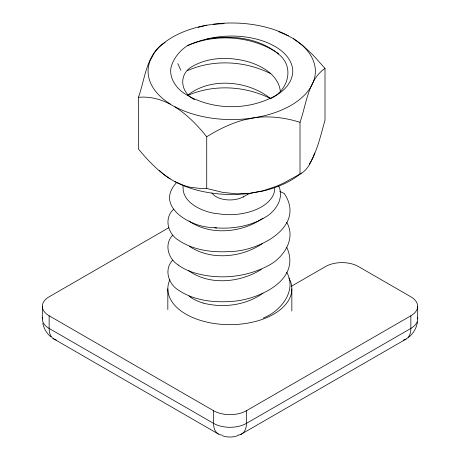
<?xml version="1.0" encoding="UTF-8"?>
<svg xmlns="http://www.w3.org/2000/svg" width="460" height="460" viewBox="0 0 460 460"><rect width="100%" height="100%" fill="white"/><g stroke="black" fill="none" stroke-linecap="round" stroke-linejoin="round"><path stroke-width="0.69" d="M42.326 318.952L42.326 306.291M417.674 306.291L417.674 318.952M417.461 321.977C416.576 328.026 413.362 333.598 408.56 337.393M301.231 173.058A83.639 48.288 0 0 1 262.947 190.998L250.102 193.309A83.639 48.288 0 0 1 180.142 184.213C163.219 176.703 150.115 163.018 138.437 149.04L138.437 97.301C145.124 79.051 146.372 53.113 165.134 42.446M174.967 181.66L184.655 185.771L189.71 187.157L200.646 188.542L206.724 188.468L222.732 192.378L236.877 193.85L250.096 193.286L263.039 190.808L276.77 186.145L284.01 182.896L300.012 174.041L300.012 122.297C306.291 104.776 308.148 79.655 325.007 68.436L313.294 55.292L302.939 45.649L293.198 38.536L283.302 33.269A83.639 48.288 0 0 0 219.972 23.471L206.839 25.179L198.156 27.341M309.315 164.231C317.475 150.817 320.712 135.108 325.007 120.181L325.007 68.436M172.759 235.158C163.817 244.168 168.21 258.934 178.302 265.023M172.759 260.136C163.817 269.152 168.216 283.912 178.302 290.018C193.539 300.403 212.813 302.726 230.822 301.449C257.146 300.299 302.099 280.635 286.724 247.308M176.887 182.315C153.905 206.051 190.417 227.01 211.675 227.458C229.431 229.511 248.319 227.119 263.919 218.005C275.074 212.244 284.55 198.674 278.748 186.041M173.754 209.179C163.748 217.867 167.641 233.766 178.302 240.045C193.511 250.493 212.813 252.73 230.822 251.499C258.445 251.085 306.573 226.941 284.268 193.47L279.709 191.371M187.766 95.18C210.933 76.831 248.498 80.707 270.773 98.733M262.97 218.161C242.029 232.823 210.571 235.957 188.997 221.024M262.43 243.564C241.598 257.692 210.945 260.734 189.486 246.399M261.884 293.94L262.97 293.095M187.364 45.672C179.745 50.778 173.391 58.362 171.045 67.332C168.987 77.769 175.783 87.538 183.983 93.259C212.066 111.182 251.378 111.182 279.461 93.259C287.655 87.532 294.452 77.757 292.399 67.332C289.294 53.906 276.282 45.925 264.207 41.429C239.349 32.769 211.215 34.851 187.364 45.672C215.268 33.442 249.452 35.799 275.494 51.566M270.854 98.549C288.259 90.43 295.124 66.407 278.116 53.86C258.819 37.76 231.409 34.77 207.362 39.008M261.343 294.365C244.438 305.52 222.542 308.148 203.107 303.059M261.343 269.393C240.166 282.727 209.467 285.792 188.508 270.578M206.724 188.468L206.724 136.729C218.253 129.668 230.471 123.539 243.558 119.991L262.947 116.075A83.639 48.288 0 0 0 293.198 38.536M168.883 227.665L49.139 296.798A23.253 13.426 0 0 0 49.139 315.784L49.139 328.44A23.253 13.426 -60 0 0 56.321 339.986M249.464 193.441L242.788 197.087A19.378 11.189 0 0 1 211.887 192.976M291.416 286.252L325.565 266.541A23.253 13.426 0 0 1 358.449 266.541L410.86 296.798A23.253 13.426 0 0 1 410.86 315.784L410.86 328.44A23.253 13.426 60 0 1 403.414 340.038M49.139 315.784L213.561 410.711A23.253 13.426 0 0 0 246.439 410.711L410.86 315.784M240.77 434.441L406.048 339.089M300.012 174.041C306.866 170.763 310.333 163.375 313.317 156.814A83.639 48.288 0 0 0 314.531 152.984M263.218 318.05C280.542 311.385 297.304 290.996 286.724 272.286M187.364 70.644C213.664 58.983 245.329 60.823 270.831 73.738M188.675 95.053C214.486 84.123 245.243 85.968 270.198 98.4M238.159 435.488C233.151 437.581 227.355 437.443 222.261 435.746M213.314 24.196L224.077 23.644M138.437 97.301C167.055 94.812 190.078 116.035 206.724 136.729M214.814 227.803L216.689 228.011M300.012 122.297C283.952 117.237 266.754 115.316 250.102 118.387A83.639 48.288 0 0 1 175.007 106.772M278.789 31.705L288.472 35.811M246.129 193.355L247.911 194.338M218.373 434.016L53.153 338.554M194.609 99.693C180.084 92.673 177.888 73.278 193.579 65.757C210.03 56.793 230.103 56.862 247.836 61.64C262.062 65.809 278.507 75.106 280.358 91.333M276.598 52.302L278.685 53.843M188.997 295.97L190.952 297.545M50.945 336.823C46.627 333.534 43.855 328.446 42.768 323.184M177.796 63.618L180.809 70.173M286.724 222.312C296.706 239.706 282.388 259.302 266.392 266.604C244.392 277.639 218.103 279.783 194.517 272.883A61.45 33.574 -5.3 0 1 178.25 265.046M274.683 187.732L274.758 189.06A45.862 26.479 0 0 1 230.339 214.699L224.583 214.601L213.354 213.152A45.902 26.502 0 0 1 185.731 197.202L184.126 194.005L183.224 190.722L183.04 187.398A45.862 26.479 0 0 1 183.304 185.409M291.841 288.863L291.841 311M246.439 410.711L246.439 423.367A23.253 13.426 60 0 1 238.222 435.068M243.518 196.661L243.518 197.167M213.561 410.711L213.561 423.367A23.253 13.426 -60 0 0 221.956 435.079M167.831 288.863L167.831 309.574M417.548 317.561A23.253 13.426 0 0 1 410.86 328.44L246.439 423.367A23.253 13.426 0 0 1 213.561 423.367L49.139 328.44A23.253 13.426 0 0 1 42.452 317.561M288.92 278.001A62.008 35.799 0 0 1 231.414 324.651A62.008 35.799 0 0 1 169.872 279.749M203.165 303.013A46.385 23.736 -4.9 0 1 191.009 297.522M170.246 104.023A83.639 48.288 0 0 1 150.127 60.668L154.129 53.251A83.639 48.288 0 0 1 206.839 25.179M170.246 178.946A83.639 48.288 0 0 1 159.407 170.464"/></g></svg>
